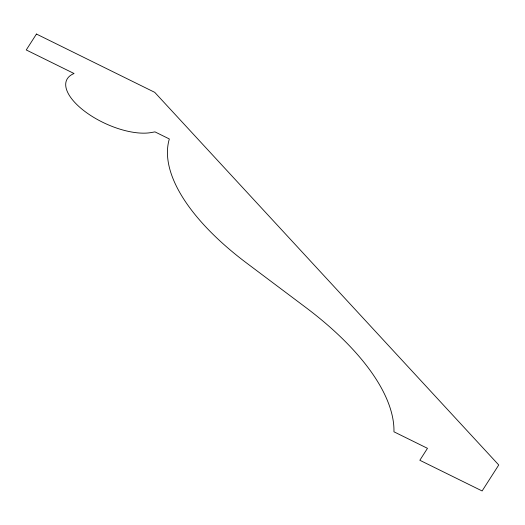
<?xml version="1.0" encoding="UTF-8"?>
<svg xmlns="http://www.w3.org/2000/svg" width="525" height="525" viewBox="0 0 525 525"><rect width="100%" height="100%" fill="white"/><g stroke="black" fill="none" stroke-linecap="round" stroke-linejoin="round"><path stroke-width="0.79" d="M36.448 34.046L26.25 49.96L74.051 73.52A53.484 23.448 24.7 0 0 84.289 110.985A53.484 23.448 24.7 0 0 151.167 132.556L154.967 131.88L169.339 138.961A219.903 96.397 24.7 0 0 246.77 263.163L305.721 307.414A244.584 107.218 24.7 0 1 393.953 431.799L427.481 448.324L419.836 460.267L482.114 490.954L498.75 464.979L154.731 92.341L36.448 34.046"/></g></svg>
